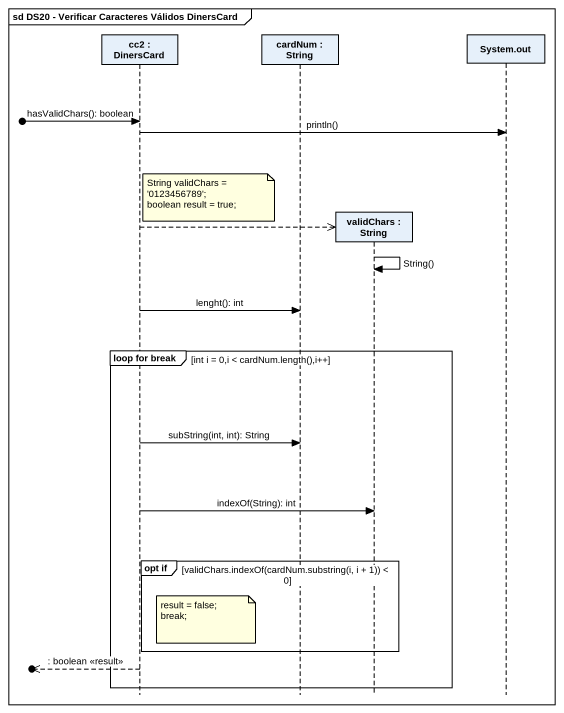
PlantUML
@startuml
mainframe sd DS20 - Verificar Caracteres Válidos DinersCard
hide footbox
participant "cc2 : DinersCard" as cc2
participant "cardNum : String" as cardNum
participant "validChars : String" as validChars
participant "System.out" as System_out

[o-> cc2 : hasValidChars(): boolean
cc2 -> System_out : println()
note right of cc2
  String validChars = '0123456789';
  boolean result = true;
end note
cc2 -->> validChars **
validChars -> validChars : String()
cc2 -> cardNum : lenght(): int
group loop for break [int i = 0,i < cardNum.length(),i++]
  cc2 -> cardNum : subString(int, int): String
  cc2 -> validChars : indexOf(String): int
  group opt if [validChars.indexOf(cardNum.substring(i, i + 1)) < 0]
    note right of cc2
      result = false;
      break;
    end note
  end
  [o<<-- cc2 : : boolean <<result>>
end
@enduml
